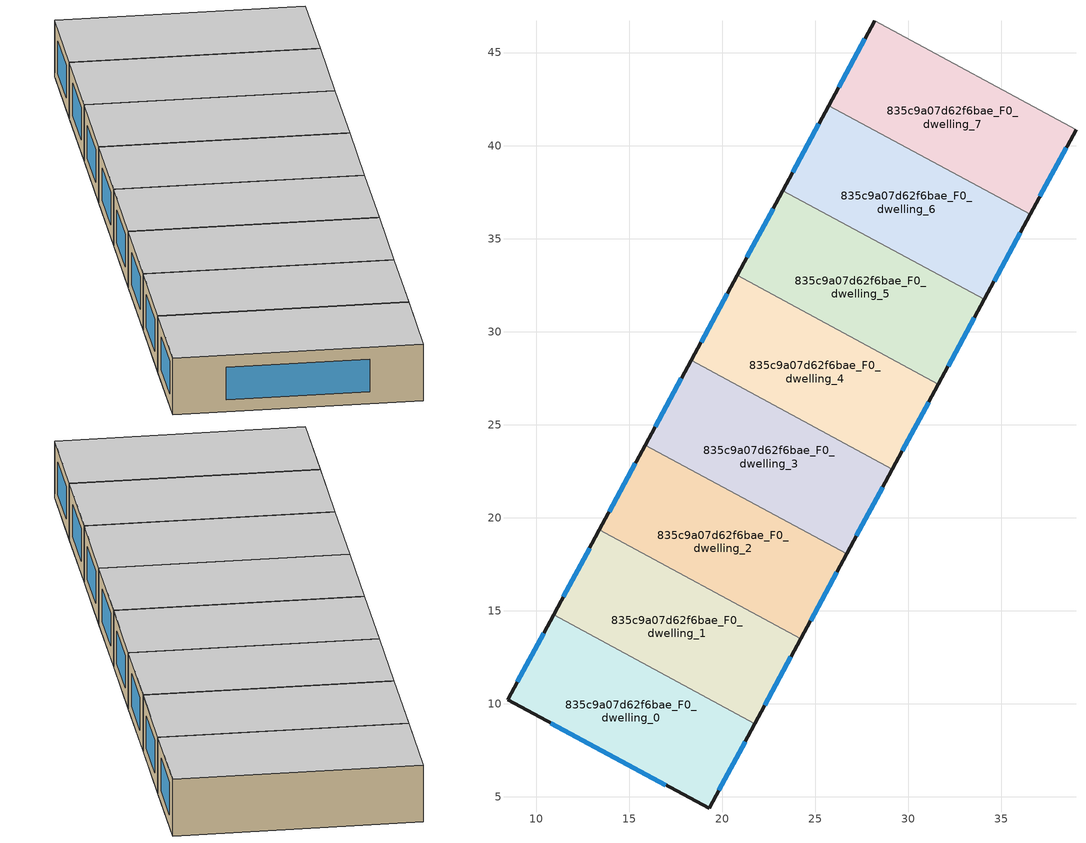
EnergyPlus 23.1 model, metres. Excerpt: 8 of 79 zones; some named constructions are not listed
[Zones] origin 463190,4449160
835c9a07d62f6bae_F0_dwelling_0
 floor ground (EU_floor_Construction): 21.75,8.94 19.29,4.4 8.46,10.21 10.94,14.79 z0
 wall outside (EU_wall_Construction): 10.94,14.79 8.46,10.21 19.29,4.4 21.75,8.94 z0:3
 wall to 835c9a07d62f6bae_F0_dwelling_1 (EU_wall_Construction): 21.75,8.94 10.94,14.79 z0:3
 window (EU_Window_Construction): 10.78,8.97 16.97,5.64 / 10.41,13.81 8.99,11.19 / 19.82,5.37 21.23,7.97 z0.64:2.36
 ceiling to 835c9a07d62f6bae_F1_dwelling_0 (EU_floor_Construction): 19.29,4.4 21.75,8.94 10.94,14.79 8.46,10.21 z3
835c9a07d62f6bae_F0_dwelling_1
 floor ground (EU_floor_Construction): 24.22,13.5 21.75,8.94 10.94,14.79 13.4,19.35 z0
 wall outside (EU_wall_Construction): 13.4,19.35 10.94,14.79 / 21.75,8.94 24.22,13.5 z0:3
 wall to 835c9a07d62f6bae_F0_dwelling_2 (EU_wall_Construction): 24.22,13.5 13.4,19.35 z0:3
 window (EU_Window_Construction): 12.87,18.37 11.46,15.77 / 22.28,9.92 23.69,12.53 z0.64:2.36
 ceiling to 835c9a07d62f6bae_F1_dwelling_1 (EU_floor_Construction): 21.75,8.94 24.22,13.5 13.4,19.35 10.94,14.79 z3
835c9a07d62f6bae_F0_dwelling_2
 floor ground (EU_floor_Construction): 26.68,18.06 24.22,13.5 13.4,19.35 15.87,23.91 z0
 wall outside (EU_wall_Construction): 15.87,23.91 13.4,19.35 / 24.22,13.5 26.68,18.06 z0:3
 wall to 835c9a07d62f6bae_F0_dwelling_3 (EU_wall_Construction): 26.68,18.06 15.87,23.91 z0:3
 window (EU_Window_Construction): 15.34,22.93 13.93,20.33 / 24.75,14.48 26.15,17.09 z0.64:2.36
 ceiling to 835c9a07d62f6bae_F1_dwelling_2 (EU_floor_Construction): 24.22,13.5 26.68,18.06 15.87,23.91 13.4,19.35 z3
835c9a07d62f6bae_F0_dwelling_3
 floor ground (EU_floor_Construction): 29.15,22.62 26.68,18.06 15.87,23.91 18.33,28.47 z0
 wall outside (EU_wall_Construction): 18.33,28.47 15.87,23.91 / 26.68,18.06 29.15,22.62 z0:3
 wall to 835c9a07d62f6bae_F0_dwelling_4 (EU_wall_Construction): 29.15,22.62 18.33,28.47 z0:3
 window (EU_Window_Construction): 17.8,27.49 16.39,24.89 / 27.21,19.04 28.62,21.65 z0.64:2.36
 ceiling to 835c9a07d62f6bae_F1_dwelling_3 (EU_floor_Construction): 26.68,18.06 29.15,22.62 18.33,28.47 15.87,23.91 z3
835c9a07d62f6bae_F0_dwelling_4
 floor ground (EU_floor_Construction): 31.61,27.18 29.15,22.62 18.33,28.47 20.8,33.03 z0
 wall outside (EU_wall_Construction): 20.8,33.03 18.33,28.47 / 29.15,22.62 31.61,27.18 z0:3
 wall to 835c9a07d62f6bae_F0_dwelling_5 (EU_wall_Construction): 31.61,27.18 20.8,33.03 z0:3
 window (EU_Window_Construction): 20.27,32.05 18.86,29.45 / 29.68,23.6 31.09,26.21 z0.64:2.36
 ceiling to 835c9a07d62f6bae_F1_dwelling_4 (EU_floor_Construction): 29.15,22.62 31.61,27.18 20.8,33.03 18.33,28.47 z3
835c9a07d62f6bae_F0_dwelling_5
 floor ground (EU_floor_Construction): 34.08,31.74 31.61,27.18 20.8,33.03 23.26,37.59 z0
 wall outside (EU_wall_Construction): 23.26,37.59 20.8,33.03 / 31.61,27.18 34.08,31.74 z0:3
 wall to 835c9a07d62f6bae_F0_dwelling_6 (EU_wall_Construction): 34.08,31.74 23.26,37.59 z0:3
 window (EU_Window_Construction): 22.73,36.61 21.32,34.01 / 32.14,28.16 33.55,30.76 z0.64:2.36
 ceiling to 835c9a07d62f6bae_F1_dwelling_5 (EU_floor_Construction): 31.61,27.18 34.08,31.74 23.26,37.59 20.8,33.03 z3
835c9a07d62f6bae_F0_dwelling_6
 floor ground (EU_floor_Construction): 36.54,36.3 34.08,31.74 23.26,37.59 25.73,42.15 z0
 wall outside (EU_wall_Construction): 25.73,42.15 23.26,37.59 / 34.08,31.74 36.54,36.3 z0:3
 wall to 835c9a07d62f6bae_F0_dwelling_7 (EU_wall_Construction): 36.54,36.3 25.73,42.15 z0:3
 window (EU_Window_Construction): 25.2,41.17 23.79,38.57 / 34.61,32.72 36.02,35.32 z0.64:2.36
 ceiling to 835c9a07d62f6bae_F1_dwelling_6 (EU_floor_Construction): 34.08,31.74 36.54,36.3 25.73,42.15 23.26,37.59 z3
835c9a07d62f6bae_F0_dwelling_7
 floor ground (EU_floor_Construction): 39.01,40.86 36.54,36.3 25.73,42.15 28.19,46.71 z0
 wall outside (EU_wall_Construction): 28.19,46.71 25.73,42.15 / 36.54,36.3 39.01,40.86 z0:3
 wall to 835c9a07d62f6bae_F0_dwelling_8 (EU_wall_Construction): 39.01,40.86 28.19,46.71 z0:3
 window (EU_Window_Construction): 27.66,45.73 26.25,43.12 / 37.07,37.28 38.48,39.88 z0.64:2.36
 ceiling to 835c9a07d62f6bae_F1_dwelling_7 (EU_floor_Construction): 36.54,36.3 39.01,40.86 28.19,46.71 25.73,42.15 z3
[SCHEDULE:FILE] Column Number=1; Rows to Skip at Top=0; Number of Hours of Data=8760; Column Separator=Comma; Interpolate to Timestep=No; Minutes per Item=60; Adjust Schedule for Daylight Savings=Yes
Name | File
EU_Step8_GainSchedule_835c9a07d62f6bae_F3_dwelling_3_f000 | ../../schedules/835c9a07d62f6bae/835c9a07d62f6bae_F3_dwelling_3_f000_gain.csv
EU_Step8_GainSchedule_835c9a07d62f6bae_F3_dwelling_4_f000 | ../../schedules/835c9a07d62f6bae/835c9a07d62f6bae_F3_dwelling_4_f000_gain.csv
EU_Step8_GainSchedule_835c9a07d62f6bae_F3_dwelling_5_f000 | ../../schedules/835c9a07d62f6bae/835c9a07d62f6bae_F3_dwelling_5_f000_gain.csv
EU_Step8_GainSchedule_835c9a07d62f6bae_F3_dwelling_6_f000 | ../../schedules/835c9a07d62f6bae/835c9a07d62f6bae_F3_dwelling_6_f000_gain.csv
EU_Step8_GainSchedule_835c9a07d62f6bae_F3_dwelling_7_f000 | ../../schedules/835c9a07d62f6bae/835c9a07d62f6bae_F3_dwelling_7_f000_gain.csv
EU_Step8_GainSchedule_835c9a07d62f6bae_F3_dwelling_8_f000 | ../../schedules/835c9a07d62f6bae/835c9a07d62f6bae_F3_dwelling_8_f000_gain.csv
EU_Step8_GainSchedule_835c9a07d62f6bae_F3_dwelling_9_f000 | ../../schedules/835c9a07d62f6bae/835c9a07d62f6bae_F3_dwelling_9_f000_gain.csv
EU_Step8_GainSchedule_835c9a07d62f6bae_F3_dwelling_10_f000 | ../../schedules/835c9a07d62f6bae/835c9a07d62f6bae_F3_dwelling_10_f000_gain.csv
EU_Step8_GainSchedule_835c9a07d62f6bae_F3_dwelling_11_f000 | ../../schedules/835c9a07d62f6bae/835c9a07d62f6bae_F3_dwelling_11_f000_gain.csv
EU_Step8_GainSchedule_835c9a07d62f6bae_F3_dwelling_12_f000 | ../../schedules/835c9a07d62f6bae/835c9a07d62f6bae_F3_dwelling_12_f000_gain.csv
EU_Step8_GainSchedule_835c9a07d62f6bae_F3_dwelling_13_f000 | ../../schedules/835c9a07d62f6bae/835c9a07d62f6bae_F3_dwelling_13_f000_gain.csv
EU_Step8_GainSchedule_835c9a07d62f6bae_F3_dwelling_14_f000 | ../../schedules/835c9a07d62f6bae/835c9a07d62f6bae_F3_dwelling_14_f000_gain.csv
EU_Step8_GainSchedule_835c9a07d62f6bae_F3_dwelling_15_f000 | ../../schedules/835c9a07d62f6bae/835c9a07d62f6bae_F3_dwelling_15_f000_gain.csv
